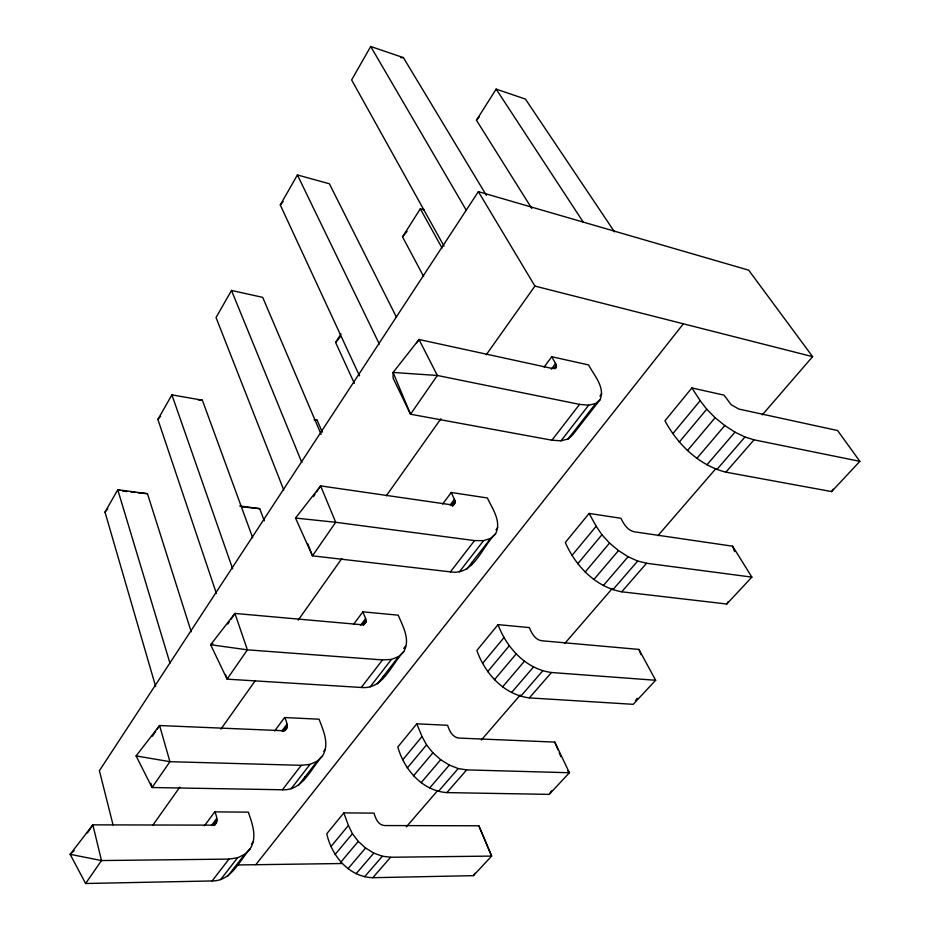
<?xml version="1.0" encoding="UTF-8"?>
<svg xmlns="http://www.w3.org/2000/svg" width="930" height="930" viewBox="0 0 930 930"><rect width="100%" height="100%" fill="white"/><g stroke="black" fill="none" stroke-linecap="round" stroke-linejoin="round"><path stroke-width="1.4" d="M366.036 621.845L365.618 618.555L362.863 611.824L398.203 615.172C402.899 626.39 410.688 639.677 403.748 651.663C391.123 664.404 383.218 689.688 361.282 687.468L227.094 679.156L210.622 644.723L234.918 613.44L361.154 624.681L364.409 624.088L366.036 621.845L363.456 625.297M284.58 717.553C287.01 721.355 289.73 730.934 282.22 730.678L159.588 725.54L136.094 755.916L152.055 787.524L282.406 789.768C302.831 790.814 310.853 768.389 322.501 755.927C329.778 744.244 323.396 730.643 319.06 719.192L284.58 717.553L274.652 730.957M214.737 811.878C216.992 815.901 219.131 825.096 211.877 825.143L92.849 824.852L70.145 854.321L85.607 883.5L212.11 880.942C231.186 881.129 239.266 860.971 250.077 848.869C257.529 837.465 252.321 823.748 248.333 812.146L214.737 811.878L204.449 825.782M551.757 356.725L556.384 365.037L556.187 367.617L555.245 368.35L551.978 368.42L419.012 339.508L393.088 372.465L393.076 378.103L410.525 414.222L551.932 440.204L561.034 440.808L568.079 438.995L572.624 434.938L600.106 399.679C605.29 386.996 594.038 375.418 588.597 364.944L551.757 356.725L544.085 367.083M451.236 492.482L455.084 500.91L454.642 503.665L452.178 504.932L320.629 485.902L295.507 518.057L312.48 555.826L450.411 571.869C474.068 575.74 481.728 546.77 495.55 533.855C501.863 521.532 492.435 508.861 487.378 497.98L451.236 492.482L442.657 504.06M471.498 564.708L472.428 562.15M382.521 678.9L383.613 676.215M303.622 780.154L305.133 776.69M233.186 870.55L234.267 868.202M155.647 686.514L104.997 512.116L117.761 489.738L147.463 493.702L191.208 631.772M216.411 593.491L157.879 419.442L171.899 394.89L202.356 400.179L252.716 537.854M321.117 434.357L262.702 297.356L231.489 290.462L216.027 317.549L283.743 489.982M359.503 375.836L280.279 204.972L297.402 174.956L329.371 183.768L396.471 317.211M486.402 195.346L403.399 57.614L370.71 46.5L351.621 79.945L444.04 246.159M831.629 491.586L859.855 461.338L837.616 430.544L738.792 409.049L731.189 404.713L724.052 395.134L691.862 387.961L664.95 420.813C677.865 444.621 699.069 465.43 725.877 472.161L831.629 491.586L833.129 489.18M726.772 604.012L751.859 577.123L732.642 546.201L634.411 531.821C627.611 530.495 623.716 524.009 620.938 518.277L589.097 513.43L565.312 542.469C575.565 566.045 595.677 587.074 621.728 591.794L726.772 604.012L728.26 601.652M354.318 383.276L335.614 342.473L340.985 333.986M423.65 276.524L402.527 236.871L420.314 208.808L424.417 209.948M531.762 208.425L476.451 120.226L496.155 89.129L525.415 99.068L614.463 231.803M635.515 700.72L637.038 698.314M549.212 794.371L569.393 772.737L554.815 742.105L459.036 738.083C452.503 737.513 449.364 730.736 447.597 725.284L416.791 723.819L397.831 746.976C404.108 769.552 422.325 790.872 446.888 792.604L549.212 794.371L551.478 790.86M473.382 875.665L491.645 856.088L478.845 825.782L384.671 825.561C378.266 825.259 375.441 818.4 374.046 813.122L343.844 812.89L326.767 833.745C331.58 855.693 348.948 877.06 372.802 877.699L473.382 875.665L474.939 873.282M762.298 414.873L812.611 356.655L748.685 270.165L478.369 191.638L99.405 770.714L113.041 824.875M87.42 832.931L92.849 824.852L101.498 860.552L85.607 883.5M152.45 736.153L155.624 731.433M157.205 729.085L159.588 725.54L169.946 761.682L152.055 787.524L150.916 783.362M227.815 624.007L229.396 621.659M230.977 619.31L234.918 613.44L247.392 649.838L227.094 679.156L225.769 675.11M313.398 496.667L315.003 494.283M316.607 491.889L320.629 485.902L335.695 522.288L312.48 555.826L307.691 543.69M416.582 343.124L419.012 339.508L437.344 375.476L579.564 404.376L588.667 405.178L595.665 403.562L600.106 399.679M152.915 825.084L179.781 787.175M220.922 729.132L255.343 680.562M298.17 620.147L341.822 558.546M386.322 495.76L440.89 418.756M486.227 354.795L534.924 286.08L478.369 191.638M353.493 624.483L362.863 611.824M211.563 825.445L216.737 818.493M281.93 730.945L286.917 724.238M360.48 625.448L365.618 618.555M450.178 504.99L454.491 499.201M551.351 369.129L555.629 363.374M213.563 824.84L217.016 820.213M283.127 731.55L287.289 725.97M362.654 624.879L366.083 620.275M451.631 505.548L455.084 500.91M553.803 368.501L556.384 365.037M214.226 825.294L216.818 821.818M284.65 730.91L287.149 727.562M452.538 505.908L455.142 502.433M554.85 368.792L556.57 366.49M214.412 825.515L216.144 823.201M452.91 505.978L454.642 503.665M212.11 880.942L228.954 859.099L237.522 857.82L244.73 854.321L250.077 848.869M282.406 789.768L301.262 765.32L310.004 764.39L317.246 761.17L322.501 755.927M361.282 687.468L382.532 659.916L391.437 659.417L398.668 656.592L403.748 651.663M450.411 571.869L474.533 540.586L483.565 540.656L490.726 538.342L495.55 533.855M551.932 440.204L579.564 404.376M220.631 879.606L237.522 857.82M291.113 788.745L310.004 764.39M370.152 686.852L391.437 659.417M459.42 571.787L483.565 540.656M561.034 440.808L588.667 405.178M251.484 844.138L253.251 841.859M323.733 751.254L325.442 749.057M403.736 648.396L405.492 646.129M495.981 529.798L497.748 527.519M599.966 396.11L601.733 393.843M227.815 876.037L244.73 854.321M298.344 785.455L317.246 761.17M377.394 683.922L398.668 656.592M466.604 569.334L490.726 538.342M568.079 438.995L595.665 403.562M255.797 864.714L683.376 323.814M335.614 342.473L340.055 337.009M498.038 624.623L476.869 650.465C484.949 673.599 504.06 694.803 529.356 697.884L633.214 704.324L655.638 680.272L638.945 649.419L541.783 640.758C535.11 639.852 531.623 633.191 529.403 627.587L498.038 624.623C506.618 647.873 525.973 669.042 551.455 672.506L655.638 680.272M402.527 236.871L407.061 231.338M476.451 120.226L479.229 116.878M331.161 846.3L348.401 825.468L343.844 812.89M402.888 759.659L422.034 736.537L416.791 723.819M482.728 663.241L504.118 637.41M572.136 555.268L596.188 526.229L589.097 513.43M672.936 433.543L700.174 400.656L691.862 387.961M335.067 854.484L352.424 833.699L348.401 825.468M407.27 767.982L426.545 744.895L422.034 736.537M487.646 671.681L509.187 645.873M577.704 563.789L601.931 534.762L596.188 526.229M679.272 442.099L706.73 409.2L700.174 400.656M104.997 512.116L107.787 508.803M340.822 862.133L358.283 841.394L352.424 833.699M413.501 775.841L432.903 752.8L426.545 744.895M494.435 679.749L516.127 653.988M585.133 572.055L609.545 543.074L601.931 534.762M687.468 450.562L715.135 417.71L706.73 409.2M348.018 868.69L365.595 848.021L373.814 853.089L382.358 856.239L390.612 857.251L491.645 856.088L478.845 825.782M421.151 782.676L440.692 759.694L449.329 765.076L458.199 768.552L466.662 769.889L569.393 772.737L567.614 770.679M502.619 686.863L524.45 661.172M593.91 579.483L618.485 550.583L628.099 556.721L637.689 561.046L646.571 563.255L751.859 577.123M696.93 458.316L724.784 425.545L734.979 432.148L744.965 437.019L754.032 439.832L859.855 461.338M157.879 419.442L160.599 416.245M356.144 873.688L373.814 853.089M429.683 787.966L449.329 765.076M511.605 692.501L533.553 666.915M603.396 585.516L628.099 556.721M706.974 464.791L734.979 432.148M406.364 826.805L437.681 790.558M481.345 740.024L520.265 694.989M564.87 643.362L612.335 588.434M657.894 535.703L715.798 468.697M364.607 876.758L382.358 856.239M438.472 791.36L458.199 768.552M520.73 696.268L542.783 670.774M612.893 589.713L637.689 561.046M716.856 469.511L744.965 437.019M372.802 877.699L390.612 857.251M446.888 792.604L466.662 769.889M529.356 697.884L551.455 672.506M621.728 591.794L646.571 563.255M725.877 472.161L754.032 439.832M280.279 204.972L283.139 201.682M74.249 850.671L70.145 854.321L101.498 860.552L228.954 859.099M212.912 643.758L210.622 644.723L247.392 649.838L382.532 659.916M237.104 864.97L341.996 863.517M400.598 57.625L403.399 57.614M301.262 765.32L169.946 761.682L136.094 755.916M198.195 399.853L202.356 400.179M314.259 419.918L317.13 420.151L322.245 432.125M122.667 491.145L126.794 491.563M130.932 491.993L135.071 492.423M137.826 492.702L147.463 493.702M242.498 506.862L259.714 508.652L264.294 520.858M295.507 518.057L335.695 522.288L474.533 540.586M239.731 505.99L259.714 508.652M314.352 419.663L317.13 420.151M534.924 286.08L812.611 356.655M120.214 490.436L117.761 489.738L169.969 663.171M715.135 417.71L724.784 425.545M609.545 543.074L618.485 550.583M432.903 752.8L440.692 759.694M358.283 841.394L365.595 848.021M496.155 89.129L583.308 222.212M370.71 46.5L466.383 210.424M420.314 208.808L442.064 248.078M297.402 174.956L379.312 344.019M554.815 742.105L558.116 750.057M559.221 752.707L560.883 756.683M231.489 290.462L301.82 462.489M638.945 649.419L640.968 654.592M732.642 546.201L734.584 551.537M171.899 394.89L232.64 568.811M437.344 375.476L410.525 414.222L393.088 372.465L437.344 375.476"/></g></svg>
